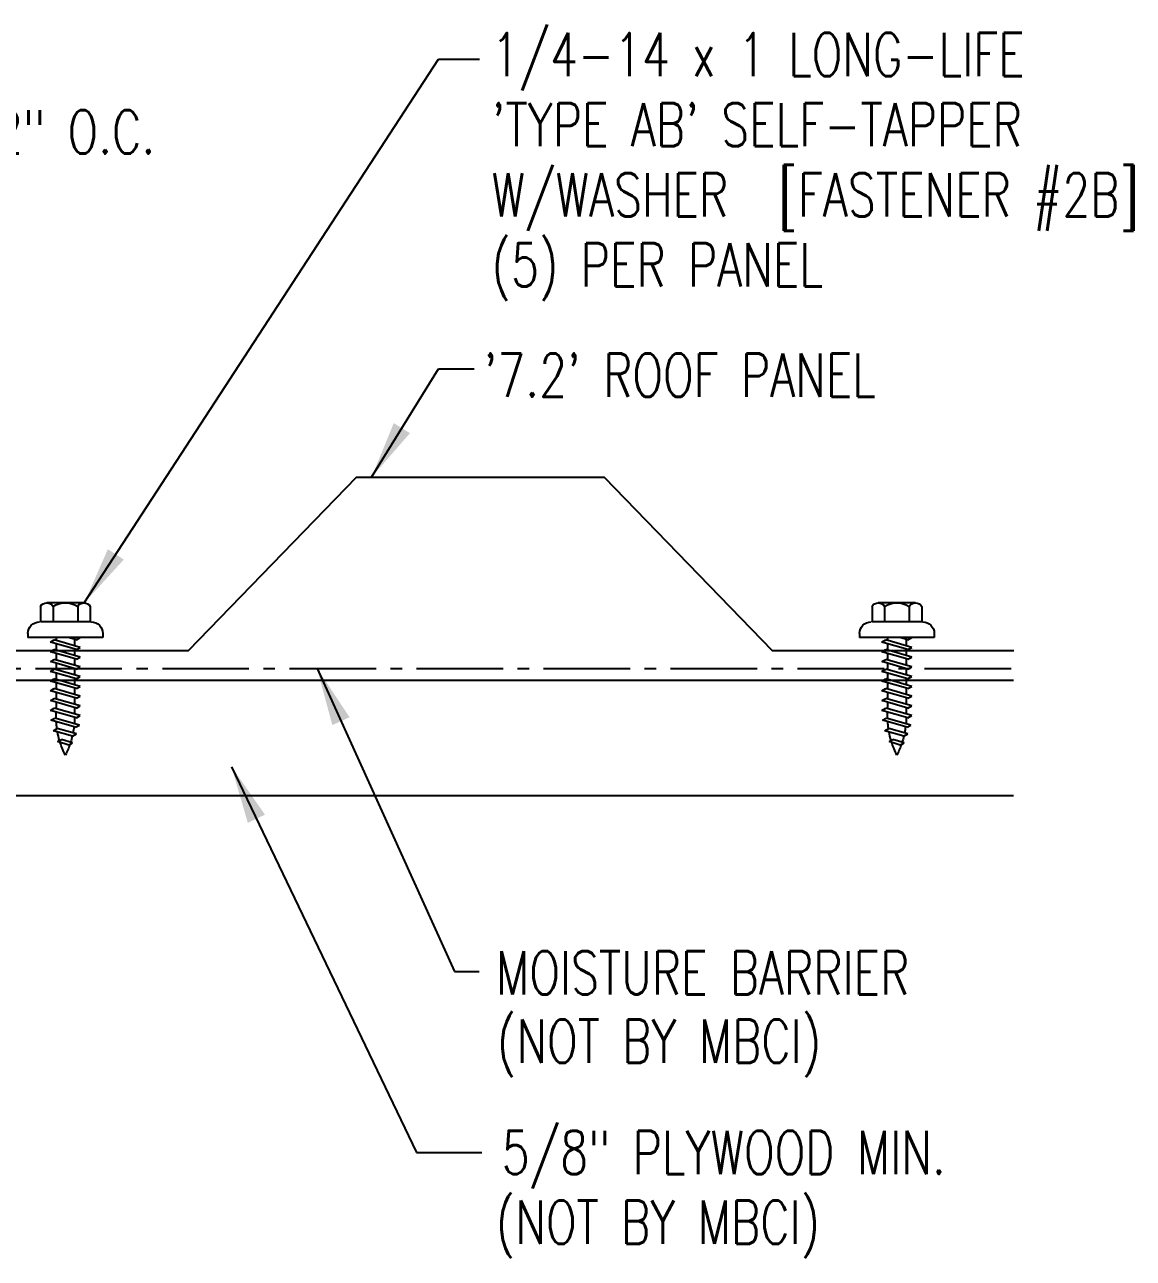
# Model space of a CAD drawing. Extents: x 23.7 to 50.2, y 22.5 to 48.1.
# Drawn here: x 40.57 to 50.17, y 26.84 to 37.53 of the extents above; entities that cross this region are included whole.
import ezdxf

# ---------------------------------------------------------------- set-up
doc = ezdxf.new("R2010")
doc.units = 0
doc.header["$LTSCALE"] = 4
doc.header["$MEASUREMENT"] = 0
doc.linetypes.add('CENTER2', pattern=[1.655, 1.5, -0.0625, 0.03, -0.0625])
doc.linetypes.add('CENTER4', pattern=[0.53, 0.375, -0.0625, 0.03, -0.0625])
doc.layers.get('0').update_dxf_attribs({"linetype": 'CONTINUOUS'})
for name, color, linetype in [('BARRIER', 253, 'CENTER2'), ('FASTENER', 9, 'CONTINUOUS'), ('PANEL-S', 11, 'CONTINUOUS'), ('TEXT', 2, 'CONTINUOUS'), ('WOOD', 3, 'CONTINUOUS')]:
    doc.layers.add(name, color=color, linetype=linetype)
doc.styles.add('TEXT', font='SIMPLEX.shx', dxfattribs={"width": 0.75, "height": 0.375})
doc.styles.add('TEXT1', font='ROMANS.shx', dxfattribs={"width": 0.75, "height": 0.375})
doc.dimstyles.new('DETAIL$7', dxfattribs={"dimscale": 4, "dimtxt": 0.375, "dimasz": 0.125, "dimexe": 0.0625, "dimexo": 0.0625, "dimgap": 0.0625, "dimtad": 1, "dimdec": 4, "dimzin": 3, "dimdsep": 46, "dimlunit": 4, "dimtxsty": 'TEXT', "dimblk": 'ARCHTICK', "dimcen": 0.0625, "dimclrd": 7, "dimclre": 7, "dimclrt": 2, "dimadec": 0, "dimazin": 0, "dimtfac": 0.6, "dimtdec": 4, "dimtmove": 0, "dimatfit": 3, "dimfxl": 0, "dimfrac": 2, "dimtolj": 1, "dimtzin": 0, "dimarcsym": 0})

# ---------------------------------------------------------------- blocks, each defined once
blk = doc.blocks.new('FD-F2b')
at = {"layer": 'TEXT', "style": 'TEXT1', "width": 0.75}
for s, p in [('1/4-14 x 1 LONG-LIFE', (0.0047, -0.0408)), ("'TYPE AB' SELF-TAPPER", (0.0047, -0.1926)), ('W/WASHER', (0.0047, -0.3444)), ('[FASTENER #2B]', (0.6255, -0.3444))]:
    blk.add_text(s, height=0.09375, dxfattribs=at).set_placement(p)
blk.add_attdef('(QUANTITY)', (0.0047, -0.4962), '', height=0.0938, dxfattribs=at)
at = {"layer": 'TEXT', "style": 'TEXT1', "flags": 1}
for tag, p in [('Color', (0.0199, -0.7145)), ('Calc', (0.0199, -0.7145)), ('Opt1', (0.0199, -0.7145)), ('Opt2', (0.0199, -0.7145)), ('Opt3', (0.0199, -0.7145)), ('Description', (0.0199, -0.7145)), ('Multiple', (0.0199, -0.7145)), ('Part', (0.0199, -0.7145)), ('Spare1', (0.0199, -0.902)), ('Spare2', (0.0199, -0.902)), ('Spare3', (0.0199, -0.902)), ('Spare4', (0.0199, -0.902)), ('Spare5', (0.0199, -0.902)), ('Spare6', (0.0199, -0.902)), ('Spare7', (0.0199, -0.902)), ('Spare8', (0.0199, -0.902)), ('Spare9', (0.0199, -0.902)), ('Spare10', (0.0199, -0.902))]:
    blk.add_attdef(tag, p, '', height=0.0938, dxfattribs=at)
blk = doc.blocks.new('FZ6')
at = {"layer": 'FASTENER'}
for p, q in [((-0.161, 0.337), (0.161, 0.337)), ((-0.215, 0.305), (-0.215, 0.171)), ((-0.107, 0.305), (-0.107, 0.171)), ((0.107, 0.305), (0.107, 0.171)), ((0.215, 0.305), (0.215, 0.171)), ((-0.224, 0.171), (0.215, 0.171)), ((-0.324, 0.071), (-0.324, 0.037)), ((-0.324, 0.037), (0.324, 0.037)), ((-0.129, 0.035), (-0.124, 0.037)), ((-0.096, 0.017), (-0.129, 0.035)), ((-0.129, -0.049), (0.096, 0.015)), ((-0.124, 0.037), (-0.08, 0.037)), ((-0.096, 0.017), (-0.025, 0.037)), ((-0.08, 0.037), (0.08, 0.037)), ((-0.08, 0.021), (-0.08, -0.035)), ((0.08, 0.037), (0.08, 0.011)), ((0.129, -0.003), (0.096, 0.015)), ((0.324, 0.071), (0.324, 0.037)), ((-0.096, -0.068), (-0.129, -0.049)), ((-0.129, -0.134), (0.096, -0.069)), ((-0.096, -0.068), (0.129, -0.004)), ((-0.096, -0.152), (0.129, -0.088)), ((-0.08, -0.063), (-0.08, -0.12)), ((0.08, -0.016), (0.08, -0.074)), ((0.08, -0.102), (0.08, -0.158)), ((0.129, -0.088), (0.096, -0.069)), ((-0.096, -0.152), (-0.129, -0.134)), ((-0.129, -0.218), (0.096, -0.154)), ((-0.096, -0.237), (0.129, -0.172)), ((-0.08, -0.148), (-0.08, -0.204)), ((0.08, -0.186), (0.08, -0.243)), ((0.129, -0.172), (0.096, -0.154)), ((-0.096, -0.237), (-0.129, -0.218)), ((-0.129, -0.303), (0.096, -0.238)), ((-0.096, -0.321), (-0.129, -0.303)), ((-0.096, -0.321), (0.129, -0.257)), ((-0.08, -0.232), (-0.08, -0.288)), ((-0.08, -0.317), (-0.08, -0.373)), ((0.08, -0.27), (0.08, -0.327)), ((0.129, -0.257), (0.096, -0.238)), ((-0.129, -0.387), (0.096, -0.323)), ((-0.096, -0.406), (-0.129, -0.387)), ((-0.129, -0.471), (0.096, -0.407)), ((-0.096, -0.406), (0.129, -0.341)), ((-0.096, -0.49), (0.129, -0.426)), ((-0.08, -0.401), (-0.08, -0.457)), ((0.08, -0.355), (0.08, -0.412)), ((0.129, -0.341), (0.096, -0.323)), ((0.129, -0.426), (0.096, -0.407)), ((-0.096, -0.49), (-0.129, -0.471)), ((-0.129, -0.556), (0.096, -0.491)), ((-0.096, -0.575), (0.129, -0.51)), ((-0.08, -0.485), (-0.08, -0.542)), ((0.08, -0.44), (0.08, -0.496)), ((0.08, -0.524), (0.08, -0.58)), ((0.129, -0.51), (0.096, -0.491)), ((-0.096, -0.575), (-0.129, -0.556)), ((-0.129, -0.64), (0.096, -0.576)), ((-0.096, -0.659), (-0.129, -0.64)), ((-0.096, -0.659), (0.129, -0.595)), ((-0.08, -0.57), (-0.08, -0.626)), ((0.129, -0.595), (0.096, -0.576)), ((-0.121, -0.722), (0.092, -0.662)), ((-0.088, -0.741), (-0.121, -0.722)), ((-0.088, -0.741), (0.125, -0.68)), ((0.125, -0.68), (0.092, -0.662)), ((-0.095, -0.799), (0.071, -0.752)), ((-0.061, -0.818), (-0.095, -0.799)), ((-0.063, -0.877), (0.034, -0.847)), ((-0.061, -0.818), (0.104, -0.771)), ((0.068, -0.866), (0.034, -0.847)), ((0.104, -0.771), (0.071, -0.752)), ((-0.029, -0.895), (-0.063, -0.877)), ((-0.029, -0.895), (0.068, -0.866))]:
    blk.add_line(p, q, dxfattribs=at)
for centre, radius, start, end in [((-0.161, 0.274), 0.0628, 29.8754, 150.1246), ((0, 0.141), 0.196, 56.9974, 123.0026), ((0.161, 0.274), 0.0628, 29.8754, 150.1246), ((-0.224, 0.071), 0.1, 90, 180), ((0.224, 0.071), 0.1, 0, 90), ((-0.676, -0.642), 0.757, 358.2537, 2.5109), ((0.676, -0.642), 0.757, 180.9696, 185.1765), ((0.676, -0.642), 0.757, 187.255, 191.3837), ((-0.676, -0.642), 0.757, 351.6648, 356.0901), ((0.676, -0.642), 0.757, 193.4363, 197.6723), ((-0.676, -0.642), 0.757, 343.5473, 349.3968), ((0.676, -0.642), 0.757, 199.1495, 206.7351), ((-0.676, -0.642), 0.757, 333.2649, 342.2085)]:
    blk.add_arc(centre, radius, start, end, dxfattribs=at)
blk = doc.blocks.new('FD-F4')
at = {"layer": 'TEXT', "style": 'TEXT1', "width": 0.75}
for s, p in [('1/4-14 x 7/8 LONG-LIFE LAPTEK', (0.0047, -0.0408)), ('W/WASHER [FASTENER #4]', (0.0047, -0.1926))]:
    blk.add_text(s, height=0.09375, dxfattribs=at).set_placement(p)
blk.add_attdef('(QUANTITY)', (1.4847, -0.1926), '', height=0.0938, dxfattribs=at)
blk = doc.blocks.new('_ArchTick')
at = {"color": 0, "const_width": 0.15}
blk.add_lwpolyline([(-0.5, -0.5), (0.5, 0.5)], dxfattribs=at)

msp = doc.modelspace()

# ---------------------------------------------------------------- linework, layer by layer
at = {"layer": 'BARRIER', "linetype": 'CENTER4', "ltscale": 0.5}
msp.add_line((27.467, 31.948), (49.136, 31.948), dxfattribs=at)
at = {"layer": 'PANEL-S'}
msp.add_lwpolyline([(28.686, 33.089), (29.047, 33.605), (31.193, 33.605), (32.647, 32.105), (34.793, 32.105), (36.247, 33.605), (38.393, 33.605), (39.847, 32.105), (41.993, 32.105), (43.447, 33.605), (45.593, 33.605), (47.047, 32.105), (49.14, 32.105)], dxfattribs=at)
at = {"layer": 'WOOD'}
for p, q in [((27.471, 31.848), (49.136, 31.848)), ((27.471, 30.848), (49.136, 30.848))]:
    msp.add_line(p, q, dxfattribs=at)

# ---------------------------------------------------------------- block references
at = {"layer": 'FASTENER', "xscale": -1}
for p in [(40.927, 32.181), (48.127, 32.181)]:
    msp.add_blockref('FZ6', p, dxfattribs=at)
at = {"layer": 'TEXT', "xscale": 4, "yscale": 4, "zscale": 4}
for name, p, values in [('FD-F2b', (44.599, 37.242), {'(QUANTITY)': '(5) PER PANEL'}), ('FD-F4', (33.62, 37.179), {'(QUANTITY)': '@ 12" O.C.'})]:
    msp.add_blockref(name, p, dxfattribs=at).add_auto_attribs(values)

# ---------------------------------------------------------------- texts
at = {"layer": 'TEXT', "style": 'TEXT1', "width": 0.75}
for s, p in [("'7.2' ROOF PANEL", (44.547, 34.303)), ('MOISTURE BARRIER', (44.655, 29.126)), ('(NOT BY MBCI)', (44.664, 28.533)), ('5/8" PLYWOOD MIN.', (44.706, 27.57)), ('(NOT BY MBCI)', (44.654, 26.965))]:
    msp.add_text(s, height=0.375, dxfattribs=at).set_placement(p)

# ---------------------------------------------------------------- leaders
at = {"layer": 'TEXT'}
for points in [[(41.091, 32.518), (44.158, 37.225), (44.513, 37.225)], [(43.578, 33.605), (44.158, 34.544), (44.466, 34.544)], [(43.107, 31.948), (44.297, 29.323), (44.509, 29.323)], [(42.365, 31.098), (43.967, 27.757), (44.533, 27.757)]]:
    msp.add_leader(points, dimstyle='DETAIL$7', dxfattribs=at)

doc.saveas('drawing.dxf')
